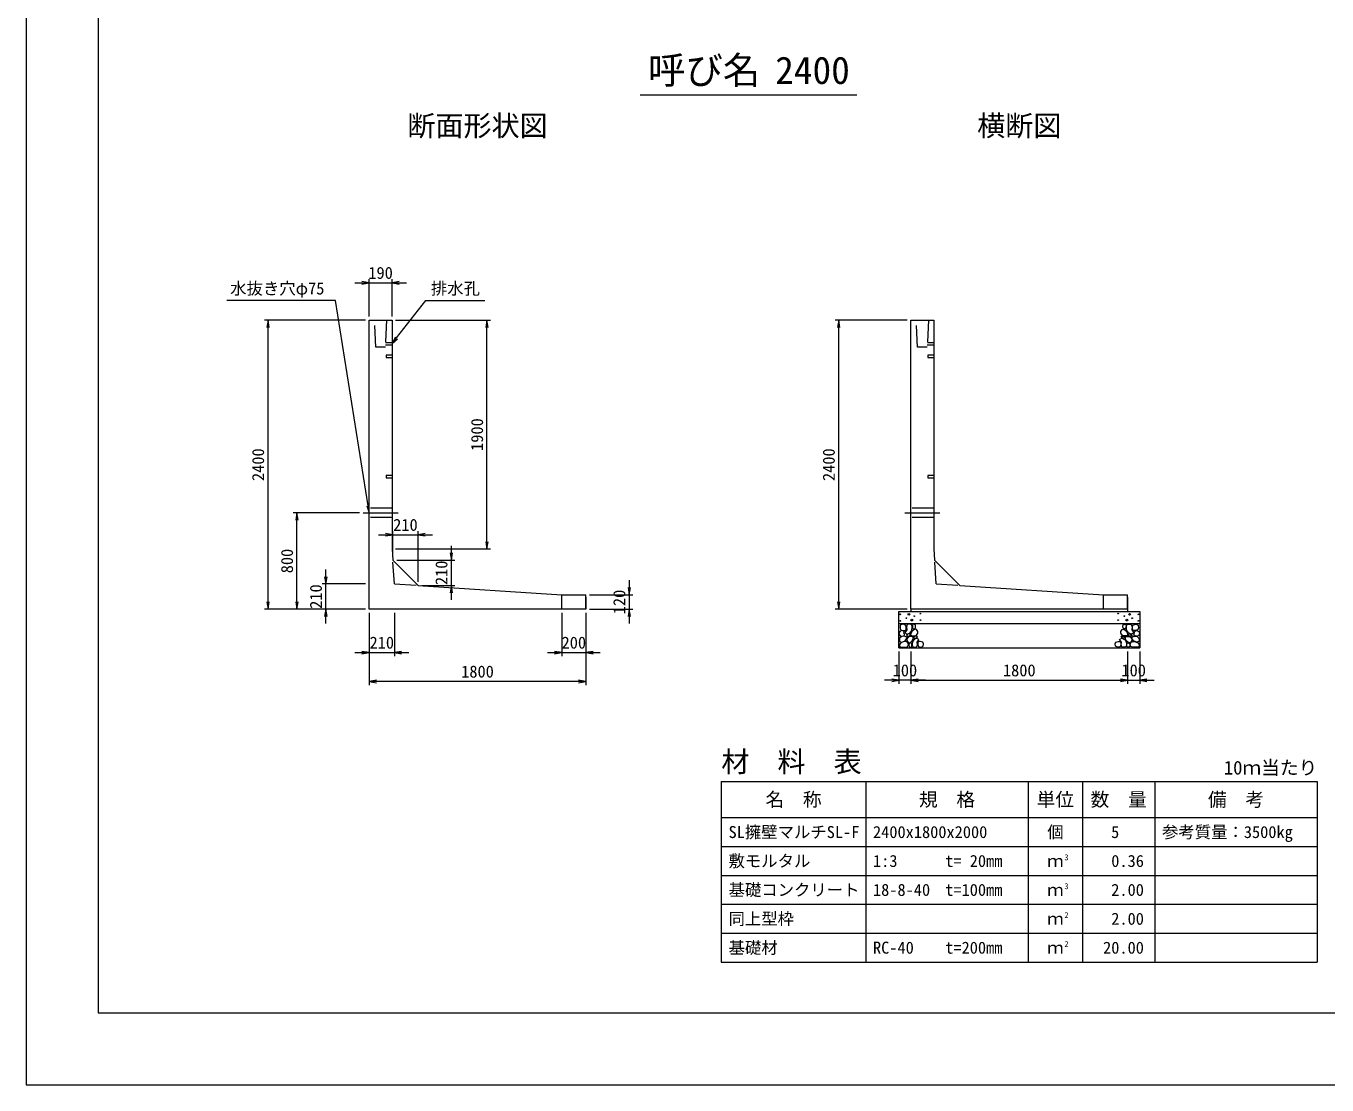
# Model space of a CAD drawing. Units: millimetres at full size, sheet at 1:30. Extents: x 87100 to 112330, y -109759 to -91939.
# Drawn here: x 87100 to 97906, y -109759 to -100967 of the extents above; entities that cross this region are included whole.
import ezdxf
from ezdxf.enums import TextEntityAlignment as Align

# ---------------------------------------------------------------- set-up
doc = ezdxf.new("R2010")
doc.units = ezdxf.units.MM
doc.header["$LTSCALE"] = 30
doc.linetypes.add('CHAIN', pattern=[18.5, 12, -1.5, 3.5, -1.5])
doc.linetypes.add('DASHED_SPACED', pattern=[12, 6, -6])
for name, color, linetype, lineweight in [('D-BMK', 2, 'CHAIN', 13), ('D-DCR-HCHn', 4, 'Continuous', 9), ('D-MTR-FRAM', 7, 'Continuous', 13), ('D-MTR-LINE', 7, 'Continuous', 13), ('D-STR-DIM', 7, 'Continuous', 9), ('D-STR-STRn', 1, 'Continuous', 13), ('D-STR-TXT', 7, 'Continuous', 9), ('D-TTL', 2, 'Continuous', 13), ('D-TTL-TXT', 7, 'Continuous', 13)]:
    doc.layers.add(name, color=color, linetype=linetype, lineweight=lineweight)
doc.layers.add('D-MTR', color=7, linetype='Continuous')
doc.layers.add('D-MTR-TXT', color=7, linetype='Continuous')
doc.styles.add('ＭＳ ゴシック', font='')
doc.styles.get('ＭＳ ゴシック').set_extended_font_data('MS Gothic')

# ---------------------------------------------------------------- blocks, each defined once
blk = doc.blocks.new('open_arrow')
at = {"color": 0, "linetype": 'Continuous', "lineweight": -2}
blk.add_lwpolyline([(7.5, 1.25), (0, 0), (7.5, -1.25)], dxfattribs=at)

msp = doc.modelspace()

# ---------------------------------------------------------------- linework, layer by layer
at = {"layer": 'D-BMK'}
for p, q in [((89900.11, -105008.73), (90190.11, -105008.73)), ((94400.11, -105008.73), (94690.11, -105008.73))]:
    msp.add_line(p, q, dxfattribs=at)
at = {"layer": 'D-DCR-HCHn'}
for points in [[(94357.39, -105994.92), (94350.46, -106015.72), (94359.7, -106029.59), (94382.82, -106031.9), (94398.6, -106025.13), (94392.06, -106008.79), (94396.69, -105999.54), (94387.44, -105990.3), (94373.57, -105985.67)], [(94401.31, -105937.13), (94380.51, -105932.51), (94362.01, -105941.76), (94359.7, -105962.56), (94364.33, -105978.74), (94387.44, -105985.67), (94403.62, -105985.67), (94410.55, -105974.12), (94410.55, -105948.69)], [(94419.8, -105934.82), (94412.87, -105955.62), (94415.18, -105978.74), (94399, -106004.17), (94419.8, -106015.72), (94442.91, -106004.17), (94456.78, -105985.67), (94461.41, -105955.62), (94456.78, -105939.44), (94442.91, -105932.51)], [(94459.09, -105990.3), (94447.54, -106018.03), (94456.78, -106029.59), (94484.52, -106029.59), (94496.08, -106024.97), (94507.64, -106008.79), (94507.64, -105994.92), (94496.08, -105976.43), (94482.21, -105974.12)], [(94463.72, -105939.44), (94463.72, -105967.18), (94475.27, -105974.12), (94486.83, -105967.18), (94489.14, -105951), (94486.83, -105937.13), (94470.65, -105932.51)], [(96241.13, -105990.3), (96252.68, -106018.03), (96243.44, -106029.59), (96215.7, -106029.59), (96204.14, -106024.97), (96192.58, -106008.79), (96192.58, -105994.92), (96204.14, -105976.43), (96218.01, -105974.12)], [(96236.5, -105939.44), (96236.5, -105967.18), (96224.95, -105974.12), (96213.39, -105967.18), (96211.08, -105951), (96213.39, -105937.13), (96229.57, -105932.51)], [(96280.42, -105934.82), (96287.35, -105955.62), (96285.04, -105978.74), (96301.22, -106004.17), (96280.42, -106015.72), (96257.31, -106004.17), (96243.44, -105985.67), (96238.81, -105955.62), (96243.44, -105939.44), (96257.31, -105932.51)], [(96298.91, -105937.13), (96319.71, -105932.51), (96338.21, -105941.76), (96340.52, -105962.56), (96335.9, -105978.74), (96312.78, -105985.67), (96296.6, -105985.67), (96289.67, -105974.12), (96289.67, -105948.69)], [(96342.83, -105994.92), (96349.76, -106015.72), (96340.52, -106029.59), (96317.4, -106031.9), (96301.62, -106025.13), (96308.16, -106008.79), (96303.53, -105999.54), (96312.78, -105990.3), (96326.65, -105985.67)], [(94401.27, -106071.72), (94418.39, -106046.04), (94416.25, -106039.62), (94392.7, -106033.19), (94371.3, -106035.33), (94356.32, -106048.18), (94354.18, -106063.16), (94356.32, -106078.14), (94373.44, -106082.42)], [(94409.83, -106125.22), (94424.81, -106118.8), (94429.09, -106097.4), (94420.53, -106082.42), (94405.55, -106078.14), (94386.28, -106080.28), (94364.88, -106088.84), (94354.18, -106101.68), (94354.18, -106116.66), (94360.6, -106125.22), (94386.28, -106123.08)], [(94424.42, -106015.72), (94412.87, -106024.97), (94417.49, -106031.9), (94433.67, -106031.9), (94440.6, -106029.59), (94445.23, -106020.35), (94438.29, -106013.41)], [(94461.19, -106071.72), (94471.89, -106046.04), (94463.33, -106035.33), (94437.65, -106035.33), (94426.95, -106039.62), (94416.25, -106054.6), (94416.25, -106067.44), (94426.95, -106084.56), (94439.79, -106086.7)], [(94456.91, -106118.8), (94456.91, -106093.12), (94446.21, -106086.7), (94435.51, -106093.12), (94433.37, -106108.1), (94435.51, -106120.94), (94450.49, -106125.22)], [(94497.58, -106123.08), (94504, -106103.82), (94501.86, -106082.42), (94516.84, -106058.88), (94497.58, -106048.18), (94476.17, -106058.88), (94463.33, -106076), (94459.05, -106103.82), (94463.33, -106118.8), (94476.17, -106125.22)], [(94493.3, -106048.18), (94504, -106039.62), (94499.72, -106033.19), (94484.73, -106033.19), (94478.31, -106035.33), (94474.03, -106043.9), (94480.45, -106050.32)], [(94514.7, -106120.94), (94533.96, -106125.22), (94551.08, -106116.66), (94553.22, -106097.4), (94548.94, -106082.42), (94527.54, -106076), (94512.56, -106076), (94506.14, -106086.7), (94506.14, -106110.24)], [(96185.52, -106120.94), (96166.26, -106125.22), (96149.14, -106116.66), (96147, -106097.4), (96151.28, -106082.42), (96172.68, -106076), (96187.66, -106076), (96194.08, -106086.7), (96194.08, -106110.24)], [(96202.64, -106123.08), (96196.22, -106103.82), (96198.36, -106082.42), (96183.38, -106058.88), (96202.64, -106048.18), (96224.05, -106058.88), (96236.89, -106076), (96241.17, -106103.82), (96236.89, -106118.8), (96224.05, -106125.22)], [(96206.92, -106048.18), (96196.22, -106039.62), (96200.5, -106033.19), (96215.49, -106033.19), (96221.91, -106035.33), (96226.19, -106043.9), (96219.77, -106050.32)], [(96239.03, -106071.72), (96228.33, -106046.04), (96236.89, -106035.33), (96262.57, -106035.33), (96273.27, -106039.62), (96283.97, -106054.6), (96283.97, -106067.44), (96273.27, -106084.56), (96260.43, -106086.7)], [(96243.31, -106118.8), (96243.31, -106093.12), (96254.01, -106086.7), (96264.71, -106093.12), (96266.85, -106108.1), (96264.71, -106120.94), (96249.73, -106125.22)], [(96275.8, -106015.72), (96287.35, -106024.97), (96282.73, -106031.9), (96266.55, -106031.9), (96259.62, -106029.59), (96254.99, -106020.35), (96261.93, -106013.41)], [(96290.39, -106125.22), (96275.41, -106118.8), (96271.13, -106097.4), (96279.69, -106082.42), (96294.67, -106078.14), (96313.94, -106080.28), (96335.34, -106088.84), (96346.04, -106101.68), (96346.04, -106116.66), (96339.62, -106125.22), (96313.94, -106123.08)], [(96298.96, -106071.72), (96281.83, -106046.04), (96283.97, -106039.62), (96307.52, -106033.19), (96328.92, -106035.33), (96343.9, -106048.18), (96346.04, -106063.16), (96343.9, -106078.14), (96326.78, -106082.42)]]:
    msp.add_lwpolyline(points, close=True, dxfattribs=at)
for centre, radius in [((94360.84, -105851.3), 3), ((94412.4, -105882.97), 3), ((94433.45, -105851.3), 7.5), ((94456.77, -105898.76), 7.5), ((94477.82, -105867.09), 3), ((94528.24, -105845.25), 3), ((96171.98, -105845.25), 3), ((96222.4, -105867.09), 3), ((96243.45, -105898.76), 7.5), ((96266.77, -105851.3), 7.5), ((96287.82, -105882.97), 3), ((96339.38, -105851.3), 3), ((94361.98, -105904.81), 3), ((94529.38, -105898.76), 3), ((96170.84, -105898.76), 3), ((96338.24, -105904.81), 3)]:
    msp.add_circle(centre, radius, dxfattribs=at)
at = {"layer": 'D-MTR-FRAM'}
for p, q in [((92875.11, -107238.73), (97825.11, -107238.73)), ((92875.11, -107238.73), (92875.11, -108738.73)), ((97825.11, -107238.73), (97825.11, -108738.73)), ((92875.11, -108738.73), (97825.11, -108738.73))]:
    msp.add_line(p, q, dxfattribs=at)
at = {"layer": 'D-MTR-LINE'}
for p, q in [((94075.11, -107238.73), (94075.11, -108738.73)), ((95425.11, -107238.73), (95425.11, -108738.73)), ((95875.11, -107238.73), (95875.11, -108738.73)), ((96475.11, -107238.73), (96475.11, -108738.73)), ((92875.11, -107538.73), (97825.11, -107538.73)), ((92875.11, -107778.73), (97825.11, -107778.73)), ((92875.11, -108018.73), (97825.11, -108018.73)), ((92875.11, -108258.73), (97825.11, -108258.73)), ((92875.11, -108498.73), (97825.11, -108498.73))]:
    msp.add_line(p, q, dxfattribs=at)
at = {"layer": 'D-STR-DIM'}
for p, q in [((89950.11, -103378.73), (89950.11, -103068.73)), ((90140.11, -103378.73), (90140.11, -103068.73)), ((89830.11, -103098.73), (90260.11, -103098.73)), ((89920.11, -103408.73), (89080.11, -103408.73)), ((89110.11, -105808.73), (89110.11, -103408.73)), ((90170.11, -103408.73), (90958.75, -103408.73)), ((90928.75, -105308.73), (90928.75, -103408.73)), ((94420.11, -103408.73), (93820.11, -103408.73)), ((93850.11, -105808.73), (93850.11, -103408.73)), ((89870.11, -105008.73), (89320.11, -105008.73)), ((89350.11, -105808.73), (89350.11, -105008.73)), ((90026.5, -105190.85), (90476.5, -105190.85)), ((90146.5, -105371.44), (90146.5, -105160.85)), ((90356.5, -105581.44), (90356.5, -105160.85)), ((90170.11, -105308.73), (90958.75, -105308.73)), ((90632.83, -105731.44), (90632.83, -105281.67)), ((90180, -105401.67), (90662.83, -105401.67)), ((89590.11, -105928.73), (89590.11, -105478.73)), ((92110.11, -105568.73), (92110.11, -105928.73)), ((89920.11, -105598.73), (89560.11, -105598.73)), ((90386.5, -105611.44), (90662.83, -105611.44)), ((91780.11, -105688.73), (92140.11, -105688.73)), ((89920.11, -105808.73), (89080.11, -105808.73)), ((89920.11, -105808.73), (89320.11, -105808.73)), ((89920.11, -105808.73), (89560.11, -105808.73)), ((89950.11, -105838.73), (89950.11, -106438.73)), ((89950.11, -105838.73), (89950.11, -106198.73)), ((90160.11, -105838.73), (90160.11, -106198.73)), ((91550.11, -105838.73), (91550.11, -106198.73)), ((91750.11, -105838.73), (91750.11, -106438.73)), ((91750.11, -105838.73), (91750.11, -106198.73)), ((91780.11, -105808.73), (92140.11, -105808.73)), ((94420.11, -105808.73), (93820.11, -105808.73)), ((89830.11, -106168.73), (90280.11, -106168.73)), ((91430.11, -106168.73), (91870.11, -106168.73)), ((94350.11, -106158.73), (94350.11, -106428.73)), ((94450.11, -106158.73), (94450.11, -106428.73)), ((94450.11, -106158.73), (94450.11, -106428.73)), ((96250.11, -106158.73), (96250.11, -106428.73)), ((96250.11, -106158.73), (96250.11, -106428.73)), ((96350.11, -106158.73), (96350.11, -106428.73)), ((91750.11, -106408.73), (89950.11, -106408.73)), ((94570.11, -106398.73), (94230.11, -106398.73)), ((94450.11, -106398.73), (96250.11, -106398.73)), ((96130.11, -106398.73), (96470.11, -106398.73))]:
    msp.add_line(p, q, dxfattribs=at)
for points in [[(89950.11, -105008.73), (89940.69, -104949.47), (89670.11, -103246.51)], [(90140.11, -103603.73), (90177.12, -103556.51), (90420.11, -103246.51)]]:
    msp.add_lwpolyline(points, dxfattribs=at)
at = {"layer": 'D-STR-STRn'}
for p, q in [((89950.11, -105808.73), (89950.11, -103408.73)), ((89950.11, -103408.73), (90140.11, -103408.73)), ((90140.11, -103408.73), (90140.11, -105308.73)), ((94450.11, -105808.73), (94450.11, -103408.73)), ((94450.11, -103408.73), (94640.11, -103408.73)), ((94640.11, -103408.73), (94640.11, -105308.73)), ((90140.11, -105308.73), (90146.5, -105401.44)), ((94640.11, -105308.73), (94646.5, -105401.44)), ((90146.5, -105401.44), (90356.5, -105611.44)), ((94646.5, -105401.44), (94856.5, -105611.44)), ((90356.5, -105611.44), (91550.11, -105688.73)), ((94856.5, -105611.44), (96050.11, -105688.73)), ((91550.11, -105688.73), (91750.11, -105688.73)), ((91550.11, -105808.73), (91550.11, -105688.73)), ((91750.11, -105808.73), (91750.11, -105688.73)), ((91750.11, -105708.73), (91750.11, -105808.73)), ((96050.11, -105688.73), (96250.11, -105688.73)), ((96050.11, -105808.73), (96050.11, -105688.73)), ((96250.11, -105808.73), (96250.11, -105688.73)), ((96250.11, -105708.73), (96250.11, -105808.73)), ((91750.11, -105808.73), (89950.11, -105808.73)), ((94350.11, -106128.73), (94350.11, -105828.73)), ((94350.11, -105828.73), (96350.11, -105828.73)), ((94450.11, -105808.73), (94450.11, -105828.73)), ((96250.11, -105808.73), (94450.11, -105808.73)), ((96250.11, -105808.73), (96250.11, -105828.73)), ((96350.11, -105828.73), (96350.11, -106128.73)), ((94350.11, -105928.73), (96350.11, -105928.73)), ((94350.11, -106128.73), (96350.11, -106128.73))]:
    msp.add_line(p, q, dxfattribs=at)
at = {"layer": 'D-STR-STRn', "linetype": 'DASHED_SPACED'}
for p, q in [((90005.11, -103633.73), (89995.11, -103408.73)), ((90095.11, -103408.73), (90085.11, -103633.73)), ((94505.11, -103633.73), (94495.11, -103408.73)), ((94595.11, -103408.73), (94585.11, -103633.73)), ((90086, -103613.73), (90140.11, -103613.73)), ((90086.89, -103593.73), (90140.11, -103593.73)), ((94586, -103613.73), (94640.11, -103613.73)), ((94586.89, -103593.73), (94640.11, -103593.73)), ((90085.11, -103633.73), (90005.11, -103633.73)), ((94585.11, -103633.73), (94505.11, -103633.73)), ((90140.11, -104971.23), (89950.11, -104971.23)), ((94640.11, -104971.23), (94450.11, -104971.23)), ((90140.11, -105046.23), (89950.11, -105046.23)), ((94640.11, -105046.23), (94450.11, -105046.23))]:
    msp.add_line(p, q, dxfattribs=at)
at = {"layer": 'D-STR-STRn', "color": 2, "linetype": 'DASHED_SPACED'}
for p, q in [((90160.11, -105598.73), (90146.5, -105401.44)), ((94660.11, -105598.73), (94646.5, -105401.44)), ((90160.11, -105598.73), (90356.5, -105611.44)), ((94660.11, -105598.73), (94856.5, -105611.44))]:
    msp.add_line(p, q, dxfattribs=at)
at = {"layer": 'D-STR-STRn', "linetype": 'DASHED_SPACED'}
for points in [[(90140.11, -103699.23), (90090.11, -103699.23), (90090.11, -103718.23), (90140.11, -103718.23)], [(94640.11, -103699.23), (94590.11, -103699.23), (94590.11, -103718.23), (94640.11, -103718.23)], [(90140.11, -104699.23), (90090.11, -104699.23), (90090.11, -104718.23), (90140.11, -104718.23)], [(94640.11, -104699.23), (94590.11, -104699.23), (94590.11, -104718.23), (94640.11, -104718.23)]]:
    msp.add_lwpolyline(points, dxfattribs=at)
at = {"layer": 'D-STR-TXT'}
for p, q in [((89670.11, -103246.51), (88767.93, -103246.51)), ((90420.11, -103246.51), (90912.29, -103246.51))]:
    msp.add_line(p, q, dxfattribs=at)
at = {"layer": 'D-TTL'}
for points in [[(87100.11, -109758.73), (112330.11, -109758.73), (112330.11, -91938.73), (87100.11, -91938.73)], [(87700.11, -109158.73), (111730.11, -109158.73), (111730.11, -92538.73), (87700.11, -92538.73)]]:
    msp.add_lwpolyline(points, close=True, dxfattribs=at)
at = {"layer": 'D-TTL-TXT'}
msp.add_line((92200.11, -101538.73), (94000.11, -101538.73), dxfattribs=at)

# ---------------------------------------------------------------- block references
at = {"layer": 'D-STR-DIM', "xscale": 8, "yscale": 8}
for p, rotation in [((89950.11, -103098.73), 180), ((89110.11, -103408.73), 270), ((90928.75, -103408.73), 270), ((93850.11, -103408.73), 270), ((90140.11, -103603.73), 51.9), ((89350.11, -105008.73), 270), ((89950.11, -105008.73), 99), ((90146.5, -105190.85), 180), ((90632.83, -105401.67), 90), ((90928.75, -105308.73), 90), ((89590.11, -105598.73), 90), ((90632.83, -105611.44), 270), ((92110.11, -105688.73), 90), ((89110.11, -105808.73), 90), ((89350.11, -105808.73), 90), ((93850.11, -105808.73), 90), ((89590.11, -105808.73), 270), ((92110.11, -105808.73), 270), ((89950.11, -106168.73), 180), ((91550.11, -106168.73), 180), ((91750.11, -106408.73), 180), ((94350.11, -106398.73), 180), ((96250.11, -106398.73), 180), ((96250.11, -106398.73), 180)]:
    msp.add_blockref('open_arrow', p, dxfattribs=dict(at, rotation=rotation))
for p in [(90140.11, -103098.73), (90356.5, -105190.85), (90160.11, -106168.73), (91750.11, -106168.73), (89950.11, -106408.73), (94450.11, -106398.73), (94450.11, -106398.73), (96350.11, -106398.73)]:
    msp.add_blockref('open_arrow', p, dxfattribs=at)

# ---------------------------------------------------------------- texts
at = {"layer": 'D-MTR', "style": 'ＭＳ ゴシック'}
msp.add_text('材\u3000料\u3000表', height=170.9, dxfattribs=at).set_placement((92875.11, -107211.5), align=Align.BOTTOM_LEFT)
msp.add_text('10ｍ当たり', height=113.9, dxfattribs=at).set_placement((97825.11, -107215.58), align=Align.BOTTOM_RIGHT)
at = {"layer": 'D-MTR-TXT', "style": 'ＭＳ ゴシック'}
for s, height, p in [('名\u3000称', 113.9, (93475.11, -107388.73)), ('規\u3000格', 113.9, (94750.11, -107388.73)), ('単位', 113.9, (95650.11, -107388.73)), ('数\u3000量', 113.9, (96175.11, -107388.73)), ('備\u3000考', 113.9, (97150.11, -107388.73)), ('個', 99.69, (95650.11, -107658.73)), ('ｍ', 99.69, (95650.11, -107898.73)), ('ｍ', 99.69, (95650.11, -108138.73)), ('ｍ', 99.69, (95650.11, -108378.73)), ('ｍ', 99.69, (95650.11, -108618.73))]:
    msp.add_text(s, height=height, dxfattribs=at).set_placement(p, align=Align.MIDDLE_CENTER)
for s, p in [('SL擁壁マルチSL-F', (92935.11, -107658.73)), ('2400x1800x2000', (94135.11, -107658.73)), ('参考質量：3500kg', (96535.11, -107658.73)), ('敷モルタル', (92935.11, -107898.73)), ('1:3', (94135.11, -107898.73)), ('t= 20mm', (94735.11, -107898.73)), ('基礎コンクリート', (92935.11, -108138.73)), ('18-8-40', (94135.11, -108138.73)), ('t=100mm', (94735.11, -108138.73)), ('同上型枠', (92935.11, -108378.73)), ('基礎材', (92935.11, -108618.73)), ('RC-40', (94135.11, -108618.73)), ('t=200mm', (94735.11, -108618.73))]:
    msp.add_text(s, height=99.69, dxfattribs=at).set_placement(p, align=Align.MIDDLE_LEFT)
for s, p in [('5', (96180.44, -107658.73)), ('0.36', (96385.11, -107898.73)), ('2.00', (96385.11, -108138.73)), ('2.00', (96385.11, -108378.73)), ('20.00', (96385.11, -108618.73))]:
    msp.add_text(s, height=99.69, dxfattribs=at).set_placement(p, align=Align.MIDDLE_RIGHT)
for s, p in [('3', (95725.11, -107908.29)), ('3', (95725.11, -108148.29)), ('2', (95725.11, -108388.29)), ('2', (95725.11, -108628.29))]:
    msp.add_text(s, height=49.84, dxfattribs=at).set_placement(p, align=Align.BOTTOM_LEFT)
at = {"layer": 'D-STR-DIM', "style": 'ＭＳ ゴシック'}
for s, p in [('190', (90045.11, -103016.23)), ('210', (90251.5, -105108.35)), ('210', (90055.11, -106086.23)), ('200', (91650.11, -106086.23)), ('1800', (90850.11, -106326.23)), ('100', (94400.11, -106316.23)), ('1800', (95350.11, -106316.23)), ('100', (96300.11, -106316.23))]:
    msp.add_text(s, height=99.69, dxfattribs=at).set_placement(p, align=Align.MIDDLE_CENTER)
for s, p in [('1900', (90846.25, -104358.73)), ('2400', (89027.61, -104608.73)), ('2400', (93767.61, -104608.73)), ('800', (89267.61, -105408.73)), ('210', (90550.33, -105506.56)), ('210', (89507.61, -105703.73)), ('120', (92027.61, -105748.73))]:
    msp.add_text(s, height=99.69, rotation=90, dxfattribs=at).set_placement(p, align=Align.MIDDLE_CENTER)
at = {"layer": 'D-STR-TXT', "style": 'ＭＳ ゴシック'}
for s, p in [('水抜き穴φ75', (88795.83, -103225.63)), ('排水孔', (90462.91, -103225.63))]:
    msp.add_text(s, height=99.69, dxfattribs=at).set_placement(p, align=Align.BOTTOM_LEFT)
at = {"layer": 'D-TTL-TXT', "style": 'ＭＳ ゴシック'}
for s, height, p in [('呼び名', 227.9, (92732.61, -101516.23)), ('2400', 227.9, (93632.61, -101516.23)), ('断面形状図', 170.9, (90850.11, -101931.5)), ('横断図', 170.9, (95350.11, -101931.5))]:
    msp.add_text(s, height=height, dxfattribs=at).set_placement(p, align=Align.BOTTOM_CENTER)

doc.saveas('drawing.dxf')
